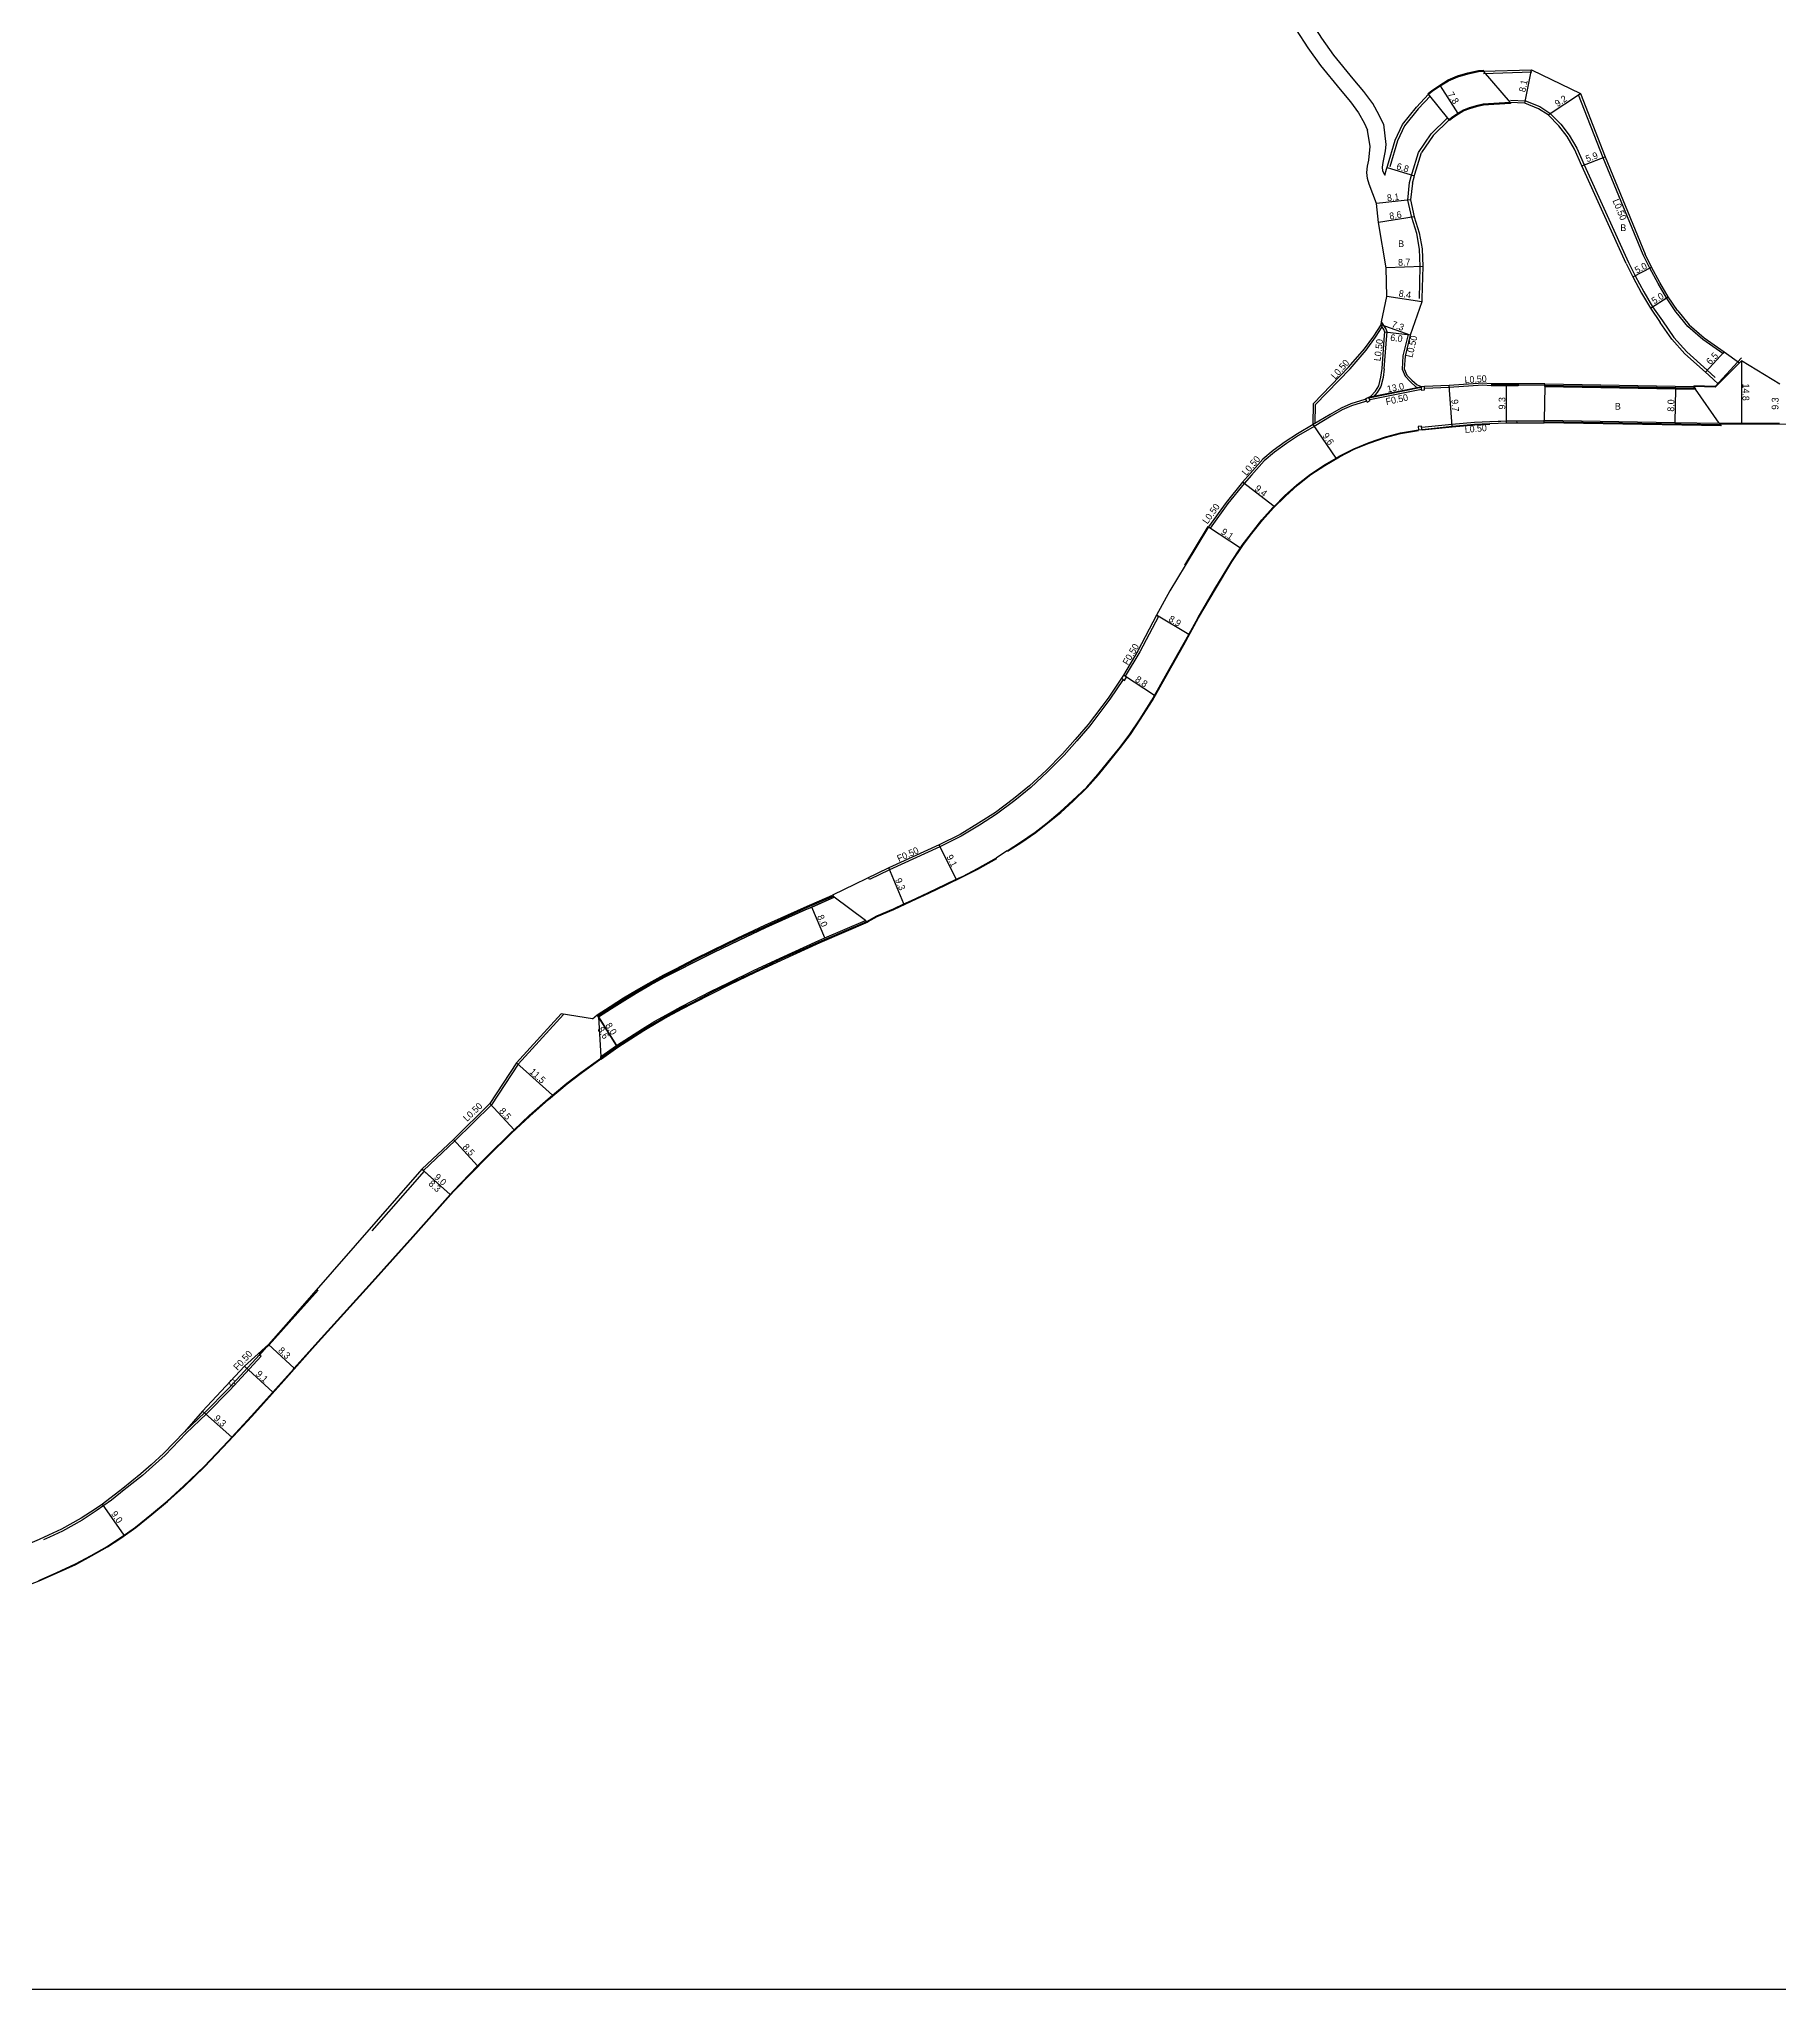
# Model space of a CAD drawing. Header units: metres. Extents: x 0 to 4000, y -96000 to -93000.
# Drawn here: x 2597.3 to 3010.2, y -94200 to -93737.4 of the extents above; entities that cross this region are included whole.
import ezdxf

# ---------------------------------------------------------------- set-up
doc = ezdxf.new("R2010")
doc.units = ezdxf.units.M
doc.header["$LTSCALE"] = 2.5
for name, color, linetype in [('側溝・桝', 7, 'Continuous'), ('図郭', 7, 'Continuous'), ('幅員', 7, 'Continuous'), ('歩道・分離帯・安全施設', 7, 'Continuous'), ('舗装', 7, 'Continuous'), ('道路', 7, 'Continuous')]:
    doc.layers.add(name, color=color, linetype=linetype)
doc.styles.get("Standard").update_dxf_attribs({"font": ''})
doc.styles.get('Standard').set_extended_font_data('@MS PGothic')

msp = doc.modelspace()

# ---------------------------------------------------------------- linework, layer by layer
at = {"layer": '側溝・桝'}
for points in [[(2997.19, -93811.61), (2996.85, -93811.98), (2992.11, -93808.63), (2988.55, -93805.55), (2985.82, -93802.17), (2985.75, -93802.07), (2985.75, -93802.06), (2983.51, -93798.79), (2981.5, -93795.41), (2979.52, -93791.75), (2977.96, -93788.6), (2968.48, -93765.53), (2962.66, -93750.63), (2963.06, -93750.26)], [(2900.2, -93824.09), (2908.4, -93815.59), (2912.23, -93811.19), (2914.44, -93808.12), (2916.05, -93805.67)], [(2917.11, -93807.69), (2917.21, -93806.83), (2916.89, -93806.06), (2915.9, -93804.5)], [(2916.5, -93815.62), (2917.11, -93807.69)], [(2922.66, -93807.6), (2922.17, -93807.49), (2920.97, -93812.5)], [(2920.97, -93812.5), (2920.75, -93815.68), (2921.5, -93817.39), (2922.75, -93818.67), (2924.05, -93819.86), (2924.79, -93820.11)], [(2916.5, -93815.62), (2916.23, -93817.69), (2915.73, -93819.81), (2914.86, -93821.26), (2913.86, -93822.34)], [(2925.27, -93820.01), (2912.87, -93822.54)], [(2925.34, -93820.51), (2913.1, -93823)], [(2948.28, -93819.16), (2948.28, -93819.66), (2945.53, -93819.65), (2941.91, -93819.64), (2939.95, -93819.51), (2931.97, -93820.05), (2926.09, -93820.31)], [(2912.32, -93823.22), (2912.09, -93823.33), (2908.75, -93824.4), (2906.51, -93825.37), (2903.94, -93826.87), (2899.91, -93829.29), (2896.16, -93831.45), (2893.31, -93833.36), (2890.47, -93835.4), (2888.05, -93837.41), (2885.05, -93840.81), (2883.3, -93842.84), (2879.38, -93847.6), (2875.2, -93853.38), (2874.8, -93853.09)], [(2900.16, -93828.56), (2900.2, -93824.09)], [(2925.38, -93829.48), (2925.43, -93829.48), (2932.6, -93828.73), (2937.95, -93828.26), (2941.6, -93828.1), (2945.49, -93827.95), (2947.94, -93827.93), (2947.95, -93828.43)], [(2862.49, -93874.09), (2862.92, -93874.34), (2858.49, -93882.78), (2855.07, -93888.56), (2855.06, -93888.57)], [(2854.55, -93889.32), (2851.37, -93894.02), (2846.67, -93900.29), (2843.58, -93903.91), (2840.54, -93907.28), (2836.62, -93911.24), (2832.64, -93914.91), (2828.84, -93918), (2824.53, -93921.27), (2820.51, -93923.86), (2816.15, -93926.53), (2811.1, -93929.03), (2799.14, -93934.45), (2794.38, -93936.78), (2794.16, -93936.33)], [(2721.76, -93968.77), (2711.01, -93980.57), (2704.67, -93990.22), (2695.99, -93998.81), (2688.51, -94005.85), (2688.14, -94005.51)], [(2631.85, -94067.8), (2636.67, -94063.22), (2642.22, -94057.56), (2649.65, -94049.52), (2650.02, -94049.86), (2642.58, -94057.91), (2637.02, -94063.58), (2632.2, -94068.15)], [(2632.2, -94068.15), (2627.2, -94073.35), (2624.24, -94076.05), (2621.81, -94078.17), (2617.51, -94081.61), (2614.46, -94084.05), (2610.87, -94086.59), (2607.52, -94088.73), (2602.86, -94091.38), (2599.77, -94092.82), (2598.38, -94093.46)]]:
    msp.add_lwpolyline(points, dxfattribs=at)
at = {"layer": '側溝・桝', "flags": 128}
for points in [[(2912.81, -93822.41), (2912.09, -93822.77), (2912.45, -93823.49), (2913.17, -93823.13)], [(2926.06, -93819.82), (2925.26, -93819.87), (2925.31, -93820.66), (2926.11, -93820.61)], [(2925.33, -93829.19), (2924.54, -93829.32), (2924.67, -93830.11), (2925.46, -93829.98)], [(2854.64, -93888.29), (2854.14, -93889.04), (2854.89, -93889.54), (2855.39, -93888.8)]]:
    msp.add_lwpolyline(points, close=True, dxfattribs=at)
at = {"layer": '図郭'}
msp.add_lwpolyline([(2400, -94200), (3200, -94200), (3200, -93600), (2400, -93600)], close=True, dxfattribs=at)
at = {"layer": '幅員'}
for points in [[(2929.83, -93748.44), (2934.01, -93755.03)], [(2949.9, -93752.62), (2951.49, -93744.67)], [(2955.42, -93755.39), (2963.06, -93750.26)], [(2963.43, -93767.43), (2968.95, -93765.35)], [(2917.18, -93767.88), (2923.7, -93769.81)], [(2922.76, -93775.51), (2914.71, -93776.43)], [(2923.64, -93779.55), (2915.14, -93780.91)], [(2925.68, -93791.34), (2916.99, -93791.67)], [(2975.52, -93793.82), (2979.97, -93791.52)], [(2925.44, -93799.74), (2917.14, -93798.46)], [(2979.71, -93801.21), (2983.93, -93798.52)], [(2922.66, -93807.6), (2915.76, -93805.21)], [(2922.66, -93807.6), (2916.7, -93806.91)], [(2997.19, -93811.61), (2992.77, -93816.38)]]:
    msp.add_lwpolyline(points, dxfattribs=at)
at = {"layer": '幅員', "flags": 128}
for points in [[(3001.29, -93813.72), (3001.3, -93828.52)], [(2925.55, -93819.85), (2912.81, -93822.41)], [(2932.68, -93829.22), (2931.94, -93819.55)], [(2945.5, -93828.45), (2945.54, -93819.15)], [(2985.66, -93820.34), (2985.52, -93828.34)], [(2905.08, -93836.78), (2899.65, -93828.86)], [(2890.37, -93848.24), (2882.92, -93842.51)], [(2874.8, -93853.09), (2882.39, -93858.11)], [(2870.14, -93878.64), (2862.49, -93874.09)], [(2862.02, -93893.1), (2854.64, -93888.29)], [(2814.94, -93936.72), (2810.89, -93928.58)], [(2802.54, -93942.57), (2798.92, -93934)], [(2783.81, -93950.65), (2780.65, -93943.3)], [(2734.32, -93976.12), (2729.71, -93968.86)], [(2730.04, -93969.37), (2734.32, -93976.12)], [(2719.18, -93987.93), (2710.61, -93980.26)], [(2710.01, -93996.19), (2704.28, -93989.9)], [(2701.37, -94004.74), (2695.64, -93998.45)], [(2694.86, -94011.5), (2688.14, -94005.51)], [(2688.66, -94005.98), (2694.86, -94011.5)], [(2657.87, -94052.69), (2651.76, -94047.07)], [(2652.75, -94058.41), (2646.05, -94052.25)], [(2643.03, -94069.08), (2636.11, -94062.87)], [(2617.52, -94092.29), (2612.33, -94084.94)]]:
    msp.add_lwpolyline(points, dxfattribs=at)
at = {"layer": '歩道・分離帯・安全施設'}
for points in [[(2951.51, -93745.27), (2940.05, -93745.62)], [(2927.49, -93750.87), (2924.6, -93753.93), (2921.37, -93757.93), (2919.68, -93761.55), (2917.87, -93767.67)], [(2946.47, -93751.85), (2950.03, -93752.02), (2953.42, -93753.39), (2955.8, -93754.93), (2958.43, -93757.6), (2960.44, -93760.19), (2962.24, -93763.25), (2963.97, -93767.19), (2974.48, -93790.35), (2976.06, -93793.54), (2978.11, -93797.34), (2980.22, -93800.89), (2982.52, -93804.25), (2985.22, -93808.18), (2988.32, -93811.6), (2993.18, -93815.94), (2995.06, -93817.68)], [(2924.86, -93798.93), (2925.08, -93791.35), (2924.89, -93787.24), (2924.22, -93783.5), (2923.06, -93779.7), (2922.16, -93775.58), (2922.52, -93771.43), (2922.94, -93769.97), (2923.16, -93769.23), (2924.63, -93764.26), (2927.67, -93759.84), (2931.49, -93756.14)], [(2912.81, -93822.41), (2913.37, -93822.13), (2914.46, -93820.95), (2915.26, -93819.62), (2915.74, -93817.6), (2916, -93815.57), (2916.62, -93807.64)], [(2916.62, -93807.64), (2916.7, -93806.91), (2916.44, -93806.29), (2916.05, -93805.67), (2915.76, -93805.21)], [(3001.28, -93812.98), (2995.02, -93819.84), (2989.98, -93819.67)], [(2912.81, -93822.41), (2911.9, -93822.87), (2908.57, -93823.93), (2906.29, -93824.92), (2903.69, -93826.44), (2899.65, -93828.86)], [(2954.61, -93819.54), (2948.41, -93819.48), (2941.92, -93819.46)], [(2954.61, -93819.5), (2990.18, -93820.12)], [(2827.14, -93930.08), (2830.31, -93928.07), (2833.81, -93925.64), (2836.62, -93923.44), (2839.74, -93920.85), (2842.67, -93918.15), (2846.02, -93914.96), (2848.69, -93911.93), (2851.06, -93909.01), (2853.94, -93905.48), (2856.31, -93902.4), (2858.71, -93898.71), (2861.53, -93894.27), (2865.15, -93887.84), (2868.97, -93881.06), (2872.48, -93874.71), (2876.46, -93867.88), (2880.37, -93861.43), (2882.94, -93857.54), (2885.11, -93854.72), (2887.6, -93851.55), (2890.21, -93848.61), (2893.07, -93845.8), (2895.92, -93843.22), (2899.09, -93840.7), (2902.45, -93838.52), (2905.91, -93836.46), (2909.37, -93834.7), (2912.97, -93833.22), (2916.85, -93831.89), (2920.42, -93830.94), (2924.69, -93830.26)], [(2925.51, -93830.11), (2932.66, -93829.36), (2937.99, -93828.9), (2941.62, -93828.74)], [(2941.87, -93828.13), (2946.5, -93827.93), (2954.46, -93827.92)], [(2954.46, -93828.1), (2996.23, -93828.83)], [(2996.12, -93828.67), (3001.3, -93828.67), (3009.76, -93828.66), (3021.88, -93828.78)], [(2874.67, -93853.01), (2869.16, -93862.19)], [(2796.17, -93945.53), (2800.15, -93943.85), (2804.37, -93941.88), (2808.42, -93939.99), (2812.54, -93938.03), (2816.63, -93936.08), (2820.05, -93934.3), (2824.55, -93931.8)], [(2785.81, -93940.75), (2778.99, -93943.68), (2769.67, -93947.89), (2763.29, -93950.88), (2757.25, -93953.8), (2752.91, -93955.93), (2748.55, -93958.2), (2745.73, -93959.64), (2742.12, -93961.59), (2739.22, -93963.26), (2736.14, -93965.13), (2732.98, -93967.14), (2729.87, -93969.11)], [(2730.61, -93979.16), (2734.48, -93976.38), (2737.59, -93974.4), (2740.68, -93972.44), (2743.6, -93970.66), (2746.31, -93969.1), (2749.73, -93967.25), (2752.49, -93965.84), (2756.79, -93963.6), (2761.02, -93961.53), (2766.98, -93958.64), (2773.26, -93955.7), (2782.45, -93951.56), (2793.73, -93946.71)], [(2794.07, -93946.73), (2796.17, -93945.53)], [(2662.86, -94047.33), (2676.43, -94032.33), (2686.1, -94021.56), (2695.68, -94010.8), (2703.76, -94002.49), (2709.39, -93996.97), (2713.73, -93992.9), (2718.21, -93988.95), (2722.61, -93985.21), (2725.95, -93982.69), (2730.62, -93979.33)], [(2688.69, -94006), (2676.27, -94020.12)], [(2663.54, -94034.19), (2656.63, -94041.84), (2651.87, -94047.18), (2649.54, -94049.42)], [(2592.96, -94104.82), (2597.31, -94103.19), (2601.42, -94101.38), (2606.02, -94099.26), (2609.72, -94097.26), (2613.57, -94095.11), (2616.74, -94093.03), (2620.29, -94090.52), (2624.06, -94087.43), (2627.78, -94084.34), (2631.67, -94080.84), (2636.56, -94076.14), (2642.28, -94070.11), (2647.77, -94064.19), (2655.36, -94055.73), (2662.86, -94047.33)]]:
    msp.add_lwpolyline(points, dxfattribs=at)
at = {"layer": '舗装', "flags": 128}
msp.add_lwpolyline([(2651.76, -94047.07), (2649.65, -94049.52), (2642.22, -94057.56), (2636.67, -94063.22), (2631.85, -94067.8)], dxfattribs=at)
at = {"layer": '道路'}
for points in [[(2871.39, -93653.72), (2869.28, -93664.94), (2868.47, -93673.84), (2868.44, -93678), (2868.77, -93681.98), (2869.44, -93685.77), (2870.39, -93689.97), (2871.42, -93693.4), (2876.93, -93705.41), (2886.27, -93721.1), (2889.51, -93726.17), (2892.97, -93731.18), (2895.66, -93735.2), (2898.39, -93739.44), (2901.41, -93743.65), (2906.1, -93749.35), (2908.5, -93752.26), (2910.41, -93754.87), (2911.75, -93757.23), (2912.57, -93759.01)], [(2916.31, -93757.57), (2915.32, -93755.41), (2913.78, -93752.69), (2911.66, -93749.81), (2909.18, -93746.8), (2904.58, -93741.21), (2901.7, -93737.19), (2899.01, -93733.01), (2896.28, -93728.93), (2892.84, -93723.96), (2889.68, -93719), (2880.48, -93703.55), (2875.17, -93691.98), (2874.26, -93688.95), (2873.36, -93684.98), (2872.74, -93681.46), (2872.44, -93677.84), (2872.47, -93674.03), (2873.24, -93665.49), (2875.33, -93654.46)], [(2916.66, -93769.68), (2917.07, -93768.26), (2917.29, -93767.5), (2919.11, -93761.33), (2920.86, -93757.61), (2924.15, -93753.54), (2927.06, -93750.46), (2927.9, -93749.77), (2929.83, -93748.44), (2931.81, -93747.28), (2934.01, -93746.33), (2936.41, -93745.64), (2938.93, -93745.1), (2940.03, -93745.02), (2951.49, -93744.67), (2963.06, -93750.26), (2968.95, -93765.35), (2978.42, -93788.39)], [(2973.94, -93790.6), (2963.43, -93767.43), (2961.7, -93763.53), (2959.94, -93760.53), (2957.98, -93758), (2955.42, -93755.39), (2953.14, -93753.93), (2949.9, -93752.62), (2946.44, -93752.45), (2942.54, -93752.66), (2940.03, -93752.84), (2938.3, -93753.21), (2936.65, -93753.68), (2935.34, -93754.25), (2934.01, -93755.03), (2932.6, -93756.01), (2931.91, -93756.57), (2928.13, -93760.23), (2925.33, -93764.3)], [(2916.31, -93757.57), (2916.91, -93762.42), (2916.73, -93763.87), (2916.39, -93765.44), (2916.17, -93766.66), (2916.05, -93767.8), (2916.08, -93768.61), (2916.66, -93769.68)], [(2914.71, -93776.43), (2912.96, -93771.77), (2912.55, -93770.45), (2912.43, -93769.05), (2912.59, -93767.57), (2912.88, -93766.13), (2913.16, -93762.88), (2912.57, -93759.01)], [(2923.19, -93771.56), (2923.59, -93770.16), (2923.81, -93769.43), (2925.33, -93764.3)], [(2923.19, -93771.56), (2922.76, -93775.51), (2923.64, -93779.55), (2924.8, -93783.35), (2925.49, -93787.18), (2925.68, -93791.34), (2925.46, -93798.95), (2925.44, -93799.74), (2922.66, -93807.6), (2921.46, -93812.58)], [(2915.76, -93805.21), (2915.9, -93804.5), (2917.14, -93798.46), (2916.99, -93791.67), (2915.14, -93780.91), (2914.71, -93776.43)], [(2986.15, -93801.77), (2983.93, -93798.52), (2981.94, -93795.17), (2979.97, -93791.52), (2978.42, -93788.39)], [(2973.94, -93790.6), (2975.52, -93793.82), (2977.59, -93797.64), (2979.71, -93801.21), (2982.03, -93804.59)], [(2986.15, -93801.77), (2986.22, -93801.86), (2988.91, -93805.2), (2992.41, -93808.23), (2997.19, -93811.61)], [(2899.7, -93823.88), (2908.03, -93815.25), (2911.83, -93810.88), (2914.03, -93807.83), (2915.76, -93805.21)], [(2994.69, -93818.16), (2993.53, -93817.08), (2992.77, -93816.38), (2987.89, -93812.02), (2984.74, -93808.56), (2982.03, -93804.59)], [(2921.46, -93812.58), (2921.26, -93815.59), (2921.92, -93817.11), (2923.09, -93818.31), (2924.31, -93819.42), (2925.55, -93819.85)], [(2997.19, -93811.61), (3000.82, -93814.19)], [(3010.38, -93819.22), (3001.29, -93813.72), (2995.08, -93819.99), (2989.97, -93819.82)], [(2954.6, -93819.8), (2954.61, -93819.2), (2945.54, -93819.15), (2941.92, -93819.14), (2939.95, -93819.01), (2931.94, -93819.55), (2926.06, -93819.82), (2925.55, -93819.85)], [(2954.6, -93819.8), (2985.66, -93820.34), (2990.39, -93820.42), (2989.97, -93819.82)], [(2995.84, -93819.23), (2994.69, -93818.16)], [(2899.65, -93828.86), (2895.9, -93831.03), (2893.03, -93832.95), (2890.16, -93835), (2887.7, -93837.05), (2884.67, -93840.48), (2882.92, -93842.51), (2878.98, -93847.29), (2874.8, -93853.09), (2869.29, -93862.27), (2865.64, -93868.29), (2862.49, -93874.09), (2858.06, -93882.53), (2854.64, -93888.29), (2850.97, -93893.73), (2846.28, -93899.98), (2843.2, -93903.58), (2840.18, -93906.94), (2836.27, -93910.88), (2832.31, -93914.53), (2828.53, -93917.6), (2824.24, -93920.86), (2820.25, -93923.44), (2815.91, -93926.09), (2810.89, -93928.58), (2798.92, -93934), (2785.62, -93940.51), (2786.01, -93941)], [(2827.06, -93929.95), (2830.23, -93927.94), (2833.72, -93925.52), (2836.53, -93923.33), (2839.64, -93920.74), (2842.57, -93918.04), (2845.91, -93914.86), (2848.58, -93911.83), (2850.95, -93908.91), (2853.82, -93905.39), (2856.18, -93902.31), (2858.59, -93898.63), (2861.4, -93894.19), (2862.02, -93893.1), (2865.02, -93887.77), (2868.84, -93880.99), (2870.14, -93878.64), (2872.35, -93874.64), (2876.33, -93867.8), (2880.25, -93861.35), (2882.39, -93858.11), (2882.82, -93857.46), (2884.99, -93854.63), (2887.48, -93851.46), (2890.1, -93848.51), (2890.37, -93848.24), (2892.97, -93845.69), (2895.82, -93843.11), (2899, -93840.58), (2902.37, -93838.39), (2905.08, -93836.78), (2905.84, -93836.33), (2909.31, -93834.56), (2912.92, -93833.08), (2916.81, -93831.75), (2920.39, -93830.79), (2924.67, -93830.11), (2925.49, -93829.97), (2932.68, -93829.22), (2937.98, -93828.76), (2941.62, -93828.6), (2945.5, -93828.45), (2954.45, -93828.4), (2954.46, -93827.8)], [(2954.46, -93827.8), (2985.52, -93828.34), (2996.02, -93828.52)], [(2996.02, -93828.52), (3001.3, -93828.52), (3009.76, -93828.51), (3010.29, -93828.52)], [(2793.73, -93946.71), (2796.09, -93945.4), (2800.09, -93943.71), (2802.54, -93942.57), (2804.3, -93941.74), (2808.36, -93939.86), (2812.47, -93937.9), (2814.94, -93936.72), (2816.57, -93935.95), (2819.98, -93934.17), (2824.48, -93931.67)], [(2728.62, -93969.84), (2729.71, -93968.86), (2730.04, -93969.37), (2733.14, -93967.39), (2736.3, -93965.39), (2739.37, -93963.52), (2742.26, -93961.85), (2745.87, -93959.9), (2748.69, -93958.46), (2753.05, -93956.19), (2757.39, -93954.07), (2763.42, -93951.15), (2769.8, -93948.16), (2779.11, -93943.96), (2780.65, -93943.3), (2786.01, -93941)], [(2597.25, -94103.05), (2601.36, -94101.24), (2605.95, -94099.13), (2609.65, -94097.13), (2613.49, -94094.98), (2616.65, -94092.91), (2617.52, -94092.29), (2620.2, -94090.4), (2623.97, -94087.31), (2627.68, -94084.23), (2631.57, -94080.73), (2636.46, -94076.04), (2642.17, -94070.01), (2643.03, -94069.08), (2647.63, -94064.13), (2652.75, -94058.41), (2657.66, -94052.93), (2657.87, -94052.69), (2662.71, -94047.27), (2676.32, -94032.23), (2685.99, -94021.46), (2694.86, -94011.5), (2695.57, -94010.7), (2701.37, -94004.74), (2703.65, -94002.39), (2709.29, -93996.87), (2710.01, -93996.19), (2713.62, -93992.79), (2718.11, -93988.84), (2719.18, -93987.93), (2722.52, -93985.09), (2725.86, -93982.57), (2730.61, -93979.16), (2730.58, -93978.8), (2734.32, -93976.12), (2737.43, -93974.15), (2740.52, -93972.18), (2743.45, -93970.4), (2746.16, -93968.84), (2749.59, -93966.99), (2752.36, -93965.57), (2756.66, -93963.33), (2760.89, -93961.26), (2766.86, -93958.37), (2773.14, -93955.43), (2782.33, -93951.28), (2783.81, -93950.65), (2793.45, -93946.51), (2793.73, -93946.71)], [(2728.62, -93969.84), (2721.17, -93968.68), (2710.61, -93980.26), (2704.28, -93989.9), (2695.64, -93998.45), (2688.14, -94005.51), (2656.52, -94041.74), (2651.76, -94047.07), (2646.05, -94052.25), (2636.11, -94062.87), (2631.85, -94067.8), (2626.85, -94072.99), (2623.91, -94075.68), (2621.49, -94077.79), (2617.2, -94081.22), (2612.33, -94084.94), (2610.59, -94086.17), (2607.26, -94088.3), (2602.63, -94090.93), (2599.56, -94092.36), (2597.35, -94093.39), (2592.51, -94095.43)]]:
    msp.add_lwpolyline(points, dxfattribs=at)
for points in [[(2940.03, -93745.02), (2938.93, -93745.1), (2936.41, -93745.64), (2934.01, -93746.33), (2931.81, -93747.28), (2929.83, -93748.44), (2927.9, -93749.77), (2927.06, -93750.46), (2926.93, -93750.3), (2927.78, -93749.61), (2929.71, -93748.28), (2931.71, -93747.05), (2933.93, -93746.09), (2936.35, -93745.39), (2938.89, -93744.85), (2940.01, -93744.77)], [(2940.03, -93745.02), (2946.44, -93752.45), (2942.54, -93752.66), (2940.03, -93752.84), (2938.3, -93753.21), (2936.65, -93753.68), (2935.34, -93754.25), (2934.01, -93755.03), (2932.6, -93756.01), (2931.91, -93756.57), (2927.06, -93750.46), (2927.9, -93749.77), (2929.83, -93748.44), (2931.81, -93747.28), (2934.01, -93746.33), (2936.41, -93745.64), (2938.93, -93745.1)], [(2931.91, -93756.57), (2932.6, -93756.01), (2934.01, -93755.03), (2935.34, -93754.25), (2936.65, -93753.68), (2938.3, -93753.21), (2940.03, -93752.84), (2942.54, -93752.66), (2946.44, -93752.45), (2946.45, -93752.7), (2942.55, -93752.91), (2940.07, -93753.09), (2938.36, -93753.45), (2936.74, -93753.92), (2935.44, -93754.43), (2934.12, -93755.2), (2932.72, -93756.17), (2932.03, -93756.73)], [(2985.52, -93828.34), (2996.02, -93828.52), (2990.39, -93820.42), (2985.66, -93820.34), (2954.6, -93819.8), (2954.46, -93827.8)], [(2985.66, -93820.34), (2954.6, -93819.8), (2954.61, -93819.2), (2989.97, -93819.82), (2990.39, -93820.42)], [(2985.52, -93828.34), (2996.02, -93828.52), (2996.44, -93829.13), (2954.45, -93828.4), (2954.46, -93827.8)], [(2780.65, -93943.3), (2779.11, -93943.96), (2769.8, -93948.16), (2763.42, -93951.15), (2757.39, -93954.07), (2753.05, -93956.19), (2748.69, -93958.46), (2745.87, -93959.9), (2742.26, -93961.85), (2739.37, -93963.52), (2736.3, -93965.39), (2733.14, -93967.39), (2730.04, -93969.37), (2729.71, -93968.86), (2732.82, -93966.89), (2735.98, -93964.88), (2739.07, -93963), (2741.97, -93961.33), (2745.59, -93959.37), (2748.41, -93957.93), (2752.78, -93955.66), (2757.12, -93953.53), (2763.16, -93950.61), (2769.55, -93947.62), (2778.87, -93943.41), (2785.62, -93940.51), (2786.01, -93941)], [(2783.81, -93950.65), (2793.45, -93946.51), (2786.01, -93941), (2780.65, -93943.3), (2779.11, -93943.96), (2769.8, -93948.16), (2763.42, -93951.15), (2757.39, -93954.07), (2753.05, -93956.19), (2748.69, -93958.46), (2745.87, -93959.9), (2742.26, -93961.85), (2739.37, -93963.52), (2736.3, -93965.39), (2733.14, -93967.39), (2730.04, -93969.37), (2730.58, -93978.8), (2734.32, -93976.12), (2737.43, -93974.15), (2740.52, -93972.18), (2743.45, -93970.4), (2746.16, -93968.84), (2749.59, -93966.99), (2752.36, -93965.57), (2756.66, -93963.33), (2760.89, -93961.26), (2766.86, -93958.37), (2773.14, -93955.43), (2782.33, -93951.28)], [(2783.81, -93950.65), (2793.45, -93946.51), (2794.01, -93946.92), (2782.57, -93951.83), (2773.39, -93955.98), (2767.11, -93958.91), (2761.15, -93961.8), (2756.93, -93963.87), (2752.63, -93966.11), (2749.87, -93967.52), (2746.46, -93969.36), (2743.76, -93970.92), (2740.84, -93972.69), (2737.75, -93974.66), (2734.64, -93976.63), (2730.78, -93979.4), (2730.63, -93979.51), (2730.58, -93978.8), (2734.32, -93976.12), (2737.43, -93974.15), (2740.52, -93972.18), (2743.45, -93970.4), (2746.16, -93968.84), (2749.59, -93966.99), (2752.36, -93965.57), (2756.66, -93963.33), (2760.89, -93961.26), (2766.86, -93958.37), (2773.14, -93955.43), (2782.33, -93951.28)]]:
    msp.add_lwpolyline(points, close=True, dxfattribs=at)
at = {"layer": '道路', "flags": 128}
for points in [[(2899.65, -93828.86), (2899.7, -93823.88)], [(2827.06, -93929.95), (2824.48, -93931.67)]]:
    msp.add_lwpolyline(points, dxfattribs=at)

# ---------------------------------------------------------------- texts
at = {"layer": '側溝・桝'}
for s, rotation, p in [('L0.50', 292.3485, (2970.65, -93775.71)), ('L0.50', 83.0931, (2915.64, -93813.86)), ('L0.50', 76.5313, (2923.2, -93813.05)), ('L0.50', 48.975, (2904.93, -93818.21)), ('L0.50', 3.8633, (2935.65, -93819.05)), ('F0.50', 11.5078, (2917.05, -93824.2)), ('L0.50', 4.9387, (2935.7, -93830.82)), ('L0.50', 49.1525, (2883.81, -93841.09)), ('L0.50', 54.1553, (2874.54, -93852.57)), ('F0.50', 59.3613, (2855.69, -93886.04)), ('F0.50', 24.3884, (2801.35, -93932.63)), ('L0.50', 43.2581, (2698.85, -93994.3)), ('F0.50', 47.2619, (2644.42, -94053.37))]:
    msp.add_text(s, height=1.6, rotation=rotation, dxfattribs=at).set_placement(p)
at = {"layer": '幅員'}
for s, rotation, p in [('8.1', 78.6757, (2950, -93750.07)), ('7.8', 302.452, (2931.45, -93750.53)), ('9.2', 33.9095, (2957.66, -93753.54)), ('6.8', 343.5494, (2919.28, -93768.24)), ('5.9', 20.685, (2964.68, -93766.62)), ('8.1', 6.4714, (2917.27, -93775.88)), ('8.6', 9.1184, (2917.87, -93780.2)), ('8.7', 2.1606, (2919.84, -93791.17)), ('5.0', 27.3439, (2976.48, -93793.05)), ('8.4', 351.2004, (2919.88, -93798.46)), ('5.0', 32.5432, (2980.59, -93800.35)), ('7.3', 340.8477, (2918.13, -93805.69)), ('6.0', 353.3381, (2917.89, -93808.96)), ('6.5', 47.2117, (2993.93, -93814.77)), ('13.0', 11.3771, (2917.35, -93821.24)), ('9.3', 89.7791, (2945.26, -93825.25)), ('14.8', 270.0411, (3001.54, -93819.11)), ('9.3', 89.4423, (3010.07, -93825.32)), ('9.7', 274.3398, (2932.45, -93822.91)), ('8.0', 89.0003, (2985.32, -93825.79)), ('9.6', 304.431, (2901.75, -93831.48)), ('9.4', 322.4391, (2885.64, -93844.3)), ('9.1', 326.5178, (2877.64, -93854.67)), ('8.9', 329.2511, (2865.19, -93875.4)), ('8.8', 326.9203, (2857.25, -93889.69)), ('9.1', 296.4735, (2812.56, -93931.37)), ('9.3', 292.8739, (2800.39, -93936.84)), ('8.0', 293.2334, (2781.89, -93945.54)), ('8.0', 302.4067, (2731.61, -93971.38)), ('8.6', 302.4067, (2729.74, -93972.34)), ('11.5', 318.1279, (2713.57, -93982.57)), ('8.5', 312.3434, (2706.35, -93991.8)), ('8.5', 312.3434, (2697.7, -94000.35)), ('9.0', 318.3097, (2690.94, -94007.6)), ('8.3', 318.3097, (2689.58, -94009.15)), ('8.3', 317.3894, (2653.91, -94048.71)), ('9.1', 317.3894, (2648.61, -94054.27)), ('9.3', 318.1159, (2638.65, -94064.82)), ('9.0', 305.2714, (2614.29, -94087.29))]:
    msp.add_text(s, height=1.6, rotation=rotation, dxfattribs=at).set_placement(p)
at = {"layer": '舗装'}
for s, p in [('B', (2919.84, -93786.75)), ('B', (2972.56, -93782.95)), ('B', (2971.26, -93825.3)), ('G', (2642.33, -94056.98))]:
    msp.add_text(s, height=1.6, dxfattribs=at).set_placement(p)

doc.saveas('drawing.dxf')
